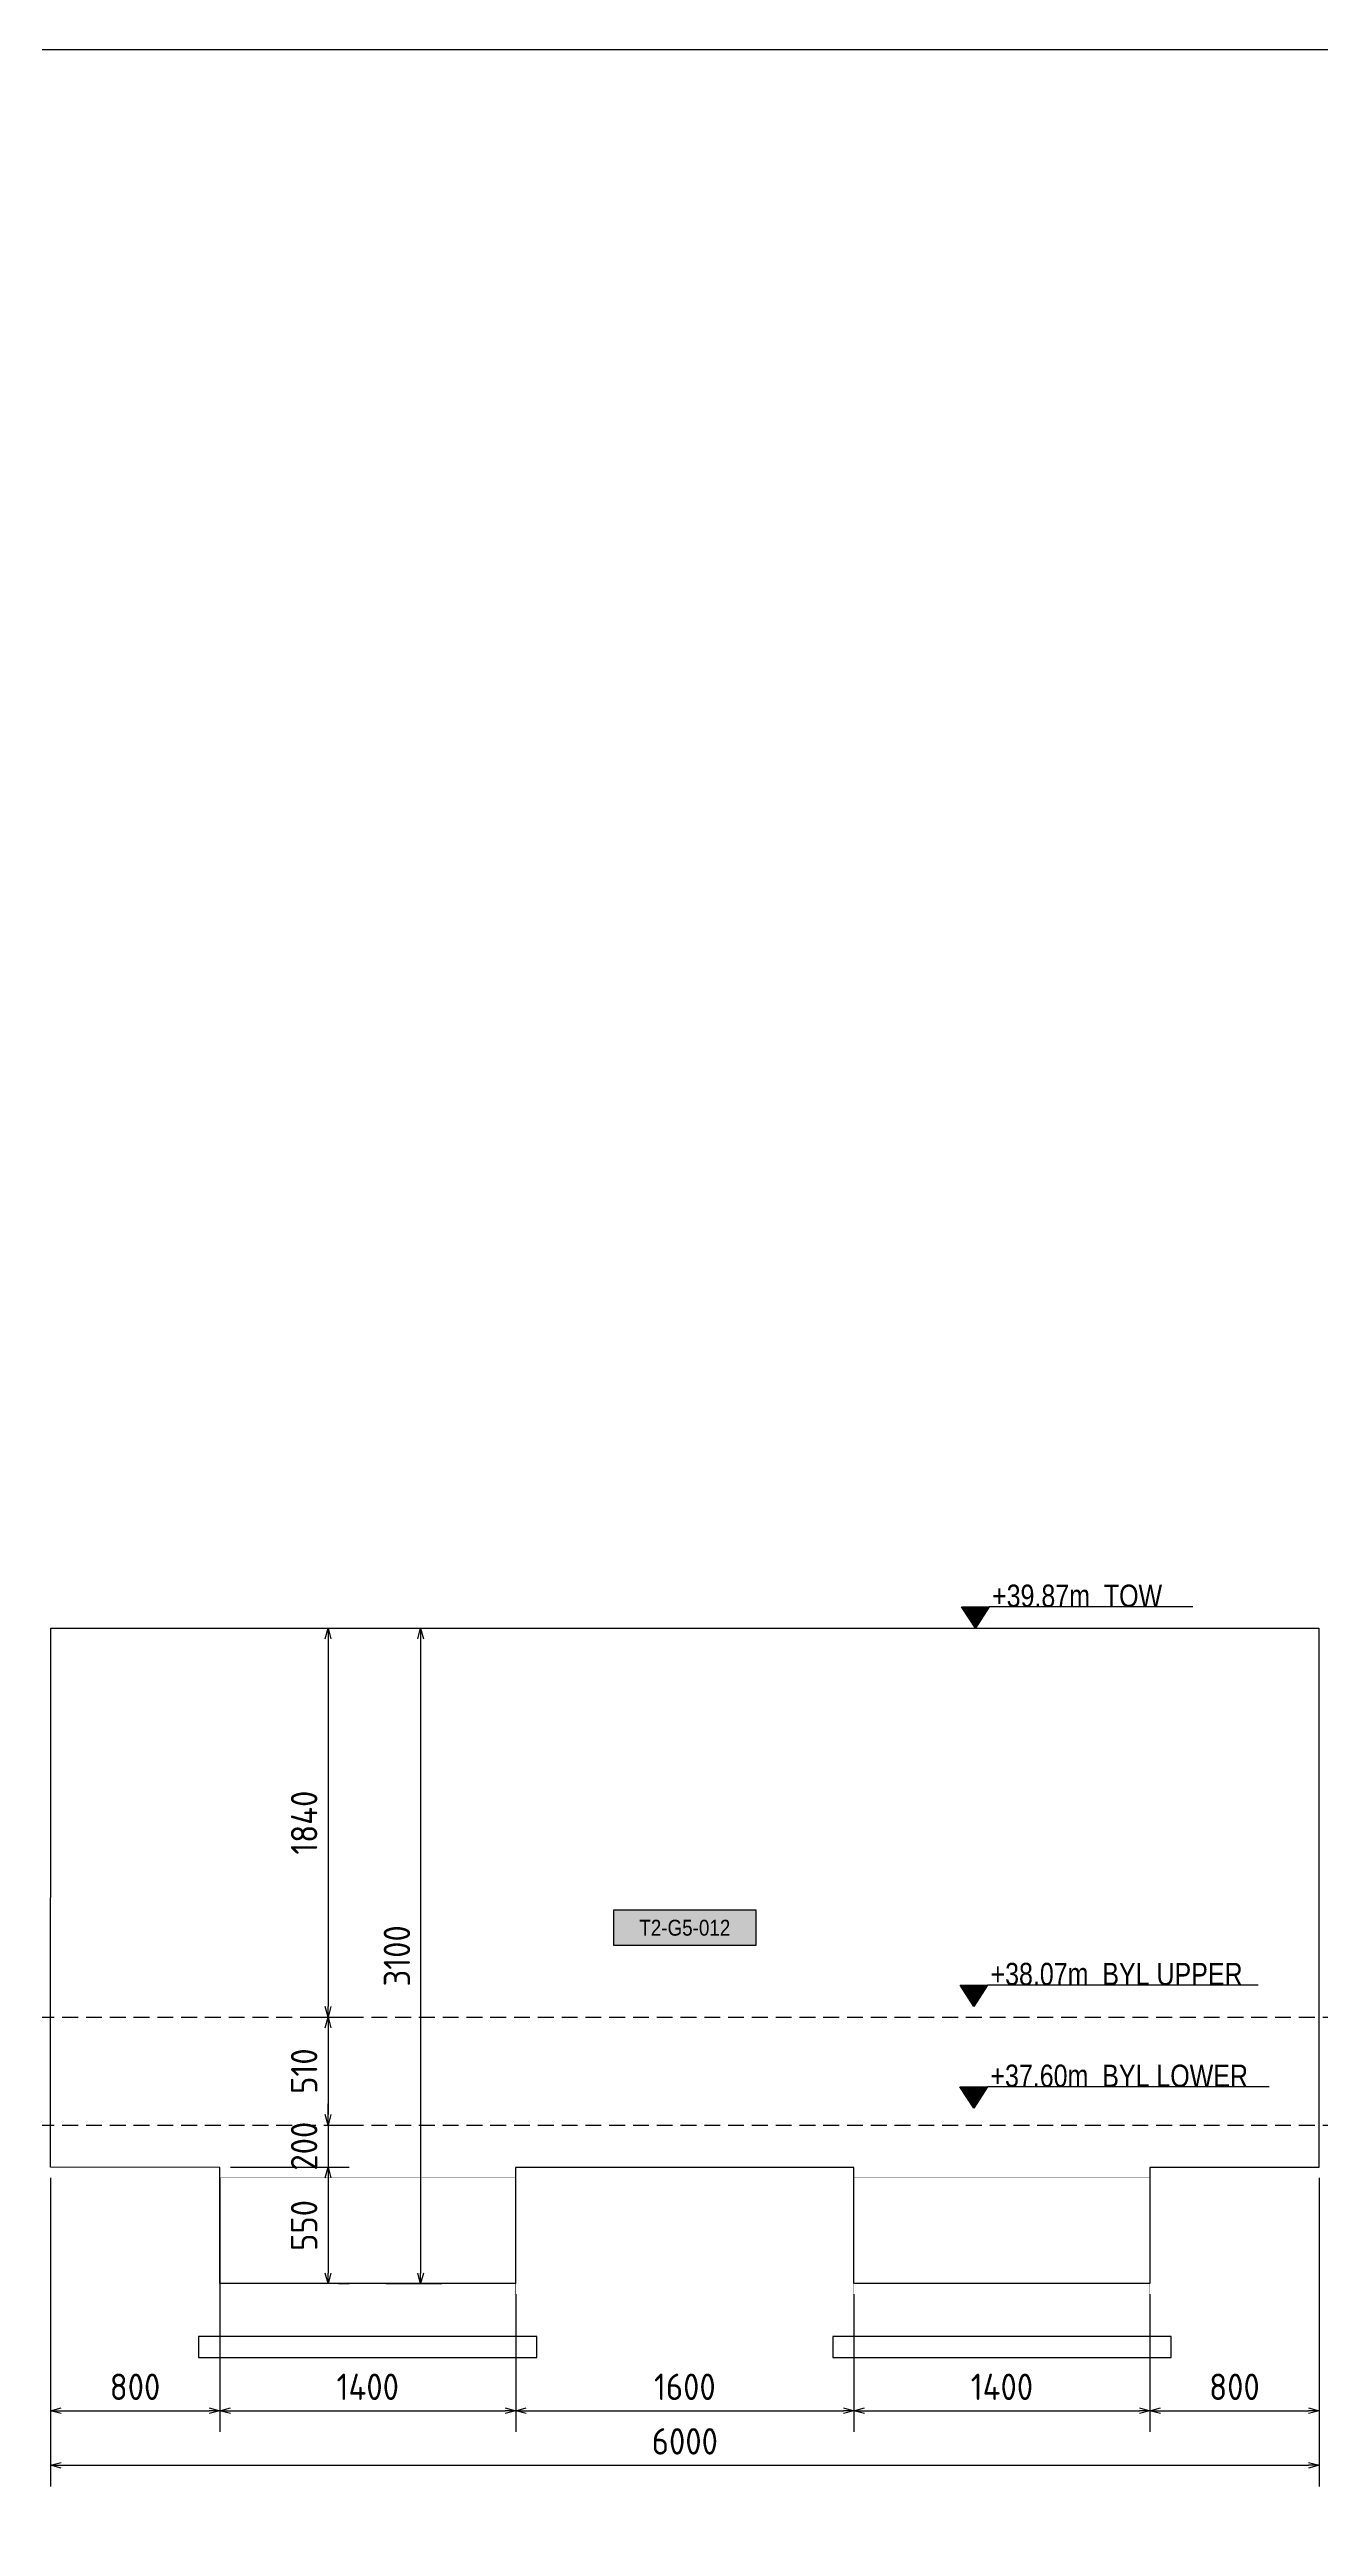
# Model space of a CAD drawing. Header units: centimetres. Extents: x -6122352 to 4157695, y -1694241 to 1947892.
# Drawn here: x 3390047 to 3396059, y 768058 to 779771 of the extents above; entities that cross this region are included whole.
import ezdxf
from ezdxf.enums import TextEntityAlignment as Align

# ---------------------------------------------------------------- set-up
doc = ezdxf.new("R2010")
doc.units = ezdxf.units.CM
doc.header["$MEASUREMENT"] = 0
doc.header["$PDMODE"] = 66
doc.header["$PDSIZE"] = 100
doc.linetypes.add('DASHED2', pattern=[0.375, 0.25, -0.125])
doc.linetypes.add('HIDDEN', pattern=[0.375, 0.25, -0.125])
for name, color, linetype in [('00-MI-DIM', 7, 'Continuous'), ('@MI-TYPE-02', 6, 'Continuous'), ('JML-Dimension', 1, 'Continuous'), ('PANEL-TAGS', 7, 'Continuous'), ('SECTION', 130, 'Continuous')]:
    doc.layers.add(name, color=color, linetype=linetype)
doc.styles.add('PANELTAG_STYLE', font='arial.ttf')
doc.styles.add('Schueco-BEMSTIL', font='isocpeur.ttf', dxfattribs={"width": 0.9})
doc.styles.add('txt-Pisa-std', font='arial.ttf', dxfattribs={"width": 0.8})
doc.dimstyles.new('MI- JWC-TXT-2.5 MM', dxfattribs={"dimscale": 1.5, "dimtxt": 2.5, "dimasz": 1, "dimexe": 2, "dimexo": 1, "dimgap": 1, "dimtad": 1, "dimdec": 0, "dimdsep": 46, "dimtxsty": 'Schueco-BEMSTIL', "dimblk": 'OPEN30', "dimcen": 0, "dimdle": 2, "dimclrd": 140, "dimclre": 8, "dimclrt": 40, "dimadec": 0, "dimazin": 2, "dimtfac": 1, "dimtdec": 0, "dimtix": 1, "dimtmove": 2, "dimatfit": 3, "dimldrblk": 'OPEN', "dimfxl": 2, "dimlwd": -1, "dimlwe": -1, "dimarcsym": 0})

# ---------------------------------------------------------------- blocks, each defined once
blk = doc.blocks.new('*U1106')
at = {"layer": 'JML-Dimension'}
h = blk.add_hatch(color=10, dxfattribs=at)
h.dxf.hatch_style = 1
h.paths.add_polyline_path([(0, 0), (-1.54, 2.37), (1.54, 2.37)])
blk.add_line((24.31, 2.37), (1.54, 2.37), dxfattribs=at)
blk.add_lwpolyline([(0, 0), (-1.54, 2.37), (1.54, 2.37), (0, 0)], dxfattribs=at)
at = {"color": 5, "style": 'txt-Pisa-std', "width": 0.8}
blk.add_attdef('+0.0', text='', height=2.5, dxfattribs=at).set_placement((1.87, 2.37), align=Align.BOTTOM_LEFT)
blk = doc.blocks.new('*U1108')
at = {"layer": 'JML-Dimension'}
h = blk.add_hatch(color=10, dxfattribs=at)
h.dxf.hatch_style = 1
h.paths.add_polyline_path([(0, 0), (-1.54, 2.37), (1.54, 2.37)])
blk.add_line((31.81, 2.37), (1.54, 2.37), dxfattribs=at)
blk.add_lwpolyline([(0, 0), (-1.54, 2.37), (1.54, 2.37), (0, 0)], dxfattribs=at)
at = {"color": 5, "style": 'txt-Pisa-std', "width": 0.8}
blk.add_attdef('+0.0', text='', height=2.5, dxfattribs=at).set_placement((1.87, 2.37), align=Align.BOTTOM_LEFT)
blk = doc.blocks.new('*U1107')
at = {"layer": 'JML-Dimension'}
h = blk.add_hatch(color=10, dxfattribs=at)
h.dxf.hatch_style = 1
h.paths.add_polyline_path([(0, 0), (-1.54, 2.37), (1.54, 2.37)])
blk.add_line((33.03, 2.37), (1.54, 2.37), dxfattribs=at)
blk.add_lwpolyline([(0, 0), (-1.54, 2.37), (1.54, 2.37), (0, 0)], dxfattribs=at)
at = {"color": 5, "style": 'txt-Pisa-std', "width": 0.8}
blk.add_attdef('+0.0', text='', height=2.5, dxfattribs=at).set_placement((1.87, 2.37), align=Align.BOTTOM_LEFT)
blk = doc.blocks.new('_Open30')
at = {"color": 0, "linetype": 'ByBlock', "lineweight": -2}
for p, q in [((-1, 0.27), (0, 0)), ((0, 0), (-1, -0.27)), ((0, 0), (-1, 0))]:
    blk.add_line(p, q, dxfattribs=at)
blk = doc.blocks.new('*D1236')
at = {"layer": '00-MI-DIM', "color": 8, "transparency": 16777216}
for p, q in [((3391639, 772306), (3391902, 772306)), ((3391639, 769206), (3391902, 769206))]:
    blk.add_line(p, q, dxfattribs=at)
at = {"layer": '00-MI-DIM', "color": 140, "transparency": 16777216}
blk.add_line((3391802, 772256), (3391802, 769256), dxfattribs=at)
at = {"layer": 'Defpoints', "color": 0, "transparency": 16777216}
for p in [(3391589, 772306), (3391589, 769206), (3391802, 769206)]:
    blk.add_point(p, dxfattribs=at)
at = {"layer": '00-MI-DIM', "color": 140, "transparency": 16777216, "xscale": 50, "yscale": 50, "zscale": 50}
for p, rotation in [((3391802, 772306), 90), ((3391802, 769206), 270)]:
    blk.add_blockref('_Open30', p, dxfattribs=dict(at, rotation=rotation))
at = {"layer": '00-MI-DIM', "color": 40, "transparency": 16777216, "insert": (3391690, 770756), "char_height": 125, "attachment_point": 5, "rotation": 90, "style": 'Schueco-BEMSTIL'}
blk.add_mtext('3100', dxfattribs=at)
blk = doc.blocks.new('_Open')
at = {"color": 0, "linetype": 'ByBlock', "lineweight": -2}
for p, q in [((-1, 0.2), (0, 0)), ((-1, -0.2), (0, 0)), ((0, 0), (-1, 0))]:
    blk.add_line(p, q, dxfattribs=at)
blk = doc.blocks.new('*D1237')
at = {"layer": '00-MI-DIM', "color": 8, "transparency": 16777216}
for p, q in [((3391242, 772306), (3391464, 772306)), ((3391242, 770466), (3391464, 770466))]:
    blk.add_line(p, q, dxfattribs=at)
at = {"layer": '00-MI-DIM', "color": 140, "transparency": 16777216}
blk.add_line((3391364, 772256), (3391364, 770516), dxfattribs=at)
at = {"layer": 'Defpoints', "color": 0, "transparency": 16777216}
for p in [(3391192, 772306), (3391192, 770466), (3391364, 770466)]:
    blk.add_point(p, dxfattribs=at)
at = {"layer": '00-MI-DIM', "color": 140, "transparency": 16777216, "xscale": 50, "yscale": 50, "zscale": 50}
for p, rotation in [((3391364, 772306), 90), ((3391364, 770466), 270)]:
    blk.add_blockref('_Open30', p, dxfattribs=dict(at, rotation=rotation))
at = {"layer": '00-MI-DIM', "color": 40, "transparency": 16777216, "insert": (3391251, 771386), "char_height": 125, "attachment_point": 5, "rotation": 90, "style": 'Schueco-BEMSTIL'}
blk.add_mtext('1840', dxfattribs=at)
blk = doc.blocks.new('*D1238')
at = {"layer": '00-MI-DIM', "color": 8, "transparency": 16777216}
for p, q in [((3391242, 770466), (3391464, 770466)), ((3391414, 769956), (3391464, 769956))]:
    blk.add_line(p, q, dxfattribs=at)
at = {"layer": '00-MI-DIM', "color": 140, "transparency": 16777216}
blk.add_line((3391364, 770416), (3391364, 770006), dxfattribs=at)
at = {"layer": 'Defpoints', "color": 0, "transparency": 16777216}
for p in [(3391192, 770466), (3391364, 769956), (3391364, 769956)]:
    blk.add_point(p, dxfattribs=at)
at = {"layer": '00-MI-DIM', "color": 140, "transparency": 16777216, "xscale": 50, "yscale": 50, "zscale": 50}
for p, rotation in [((3391364, 770466), 90), ((3391364, 769956), 270)]:
    blk.add_blockref('_Open30', p, dxfattribs=dict(at, rotation=rotation))
at = {"layer": '00-MI-DIM', "color": 40, "transparency": 16777216, "insert": (3391251, 770211), "char_height": 125, "attachment_point": 5, "rotation": 90, "style": 'Schueco-BEMSTIL'}
blk.add_mtext('510', dxfattribs=at)
blk = doc.blocks.new('*D1239')
at = {"layer": '00-MI-DIM', "color": 140, "transparency": 16777216}
for p, q in [((3391364, 770006), (3391364, 770056)), ((3391364, 769956), (3391364, 769756)), ((3391364, 769706), (3391364, 769656))]:
    blk.add_line(p, q, dxfattribs=at)
at = {"layer": '00-MI-DIM', "color": 8, "transparency": 16777216}
for p, q in [((3391414, 769956), (3391464, 769956)), ((3390902, 769756), (3391464, 769756))]:
    blk.add_line(p, q, dxfattribs=at)
at = {"layer": 'Defpoints', "color": 0, "transparency": 16777216}
for p in [(3391364, 769956), (3390852, 769756), (3391364, 769756)]:
    blk.add_point(p, dxfattribs=at)
at = {"layer": '00-MI-DIM', "color": 140, "transparency": 16777216, "xscale": 50, "yscale": 50, "zscale": 50}
for p, rotation in [((3391364, 769956), 270), ((3391364, 769756), 90)]:
    blk.add_blockref('_Open30', p, dxfattribs=dict(at, rotation=rotation))
at = {"layer": '00-MI-DIM', "color": 40, "transparency": 16777216, "insert": (3391251, 769856), "char_height": 125, "attachment_point": 5, "rotation": 90, "style": 'Schueco-BEMSTIL'}
blk.add_mtext('200', dxfattribs=at)
blk = doc.blocks.new('*D1240')
at = {"layer": '00-MI-DIM', "color": 8, "transparency": 16777216}
for p, q in [((3390902, 769756), (3391464, 769756)), ((3391414, 769206), (3391464, 769206))]:
    blk.add_line(p, q, dxfattribs=at)
at = {"layer": '00-MI-DIM', "color": 140, "transparency": 16777216}
blk.add_line((3391364, 769706), (3391364, 769256), dxfattribs=at)
at = {"layer": 'Defpoints', "color": 0, "transparency": 16777216}
for p in [(3390852, 769756), (3391364, 769206), (3391364, 769206)]:
    blk.add_point(p, dxfattribs=at)
at = {"layer": '00-MI-DIM', "color": 140, "transparency": 16777216, "xscale": 50, "yscale": 50, "zscale": 50}
for p, rotation in [((3391364, 769756), 90), ((3391364, 769206), 270)]:
    blk.add_blockref('_Open30', p, dxfattribs=dict(at, rotation=rotation))
at = {"layer": '00-MI-DIM', "color": 40, "transparency": 16777216, "insert": (3391251, 769481), "char_height": 125, "attachment_point": 5, "rotation": 90, "style": 'Schueco-BEMSTIL'}
blk.add_mtext('550', dxfattribs=at)
blk = doc.blocks.new('*D1241')
at = {"layer": '00-MI-DIM', "color": 8, "transparency": 16777216}
for p, q in [((3390051, 769706), (3390051, 768505)), ((3390852, 769706), (3390852, 768505))]:
    blk.add_line(p, q, dxfattribs=at)
at = {"layer": '00-MI-DIM', "color": 140, "transparency": 16777216}
blk.add_line((3390101, 768605), (3390802, 768605), dxfattribs=at)
at = {"layer": 'Defpoints', "color": 0, "transparency": 16777216}
for p in [(3390051, 769756), (3390852, 769756), (3390852, 768605)]:
    blk.add_point(p, dxfattribs=at)
at = {"layer": '00-MI-DIM', "color": 140, "transparency": 16777216, "xscale": 50, "yscale": 50, "zscale": 50, "rotation": 180}
blk.add_blockref('_Open30', (3390051, 768605), dxfattribs=at)
at = {"layer": '00-MI-DIM', "color": 140, "transparency": 16777216, "xscale": 50, "yscale": 50, "zscale": 50}
blk.add_blockref('_Open30', (3390852, 768605), dxfattribs=at)
at = {"layer": '00-MI-DIM', "color": 40, "transparency": 16777216, "insert": (3390451, 768718), "char_height": 125, "attachment_point": 5, "style": 'Schueco-BEMSTIL'}
blk.add_mtext('800', dxfattribs=at)
blk = doc.blocks.new('*D1242')
at = {"layer": '00-MI-DIM', "color": 8, "transparency": 16777216}
for p, q in [((3390852, 769706), (3390852, 768505)), ((3392252, 769156), (3392252, 768505))]:
    blk.add_line(p, q, dxfattribs=at)
at = {"layer": '00-MI-DIM', "color": 140, "transparency": 16777216}
blk.add_line((3390902, 768605), (3392202, 768605), dxfattribs=at)
at = {"layer": 'Defpoints', "color": 0, "transparency": 16777216}
for p in [(3390852, 769756), (3392252, 769206), (3392252, 768605)]:
    blk.add_point(p, dxfattribs=at)
at = {"layer": '00-MI-DIM', "color": 140, "transparency": 16777216, "xscale": 50, "yscale": 50, "zscale": 50, "rotation": 180}
blk.add_blockref('_Open30', (3390852, 768605), dxfattribs=at)
at = {"layer": '00-MI-DIM', "color": 140, "transparency": 16777216, "xscale": 50, "yscale": 50, "zscale": 50}
blk.add_blockref('_Open30', (3392252, 768605), dxfattribs=at)
at = {"layer": '00-MI-DIM', "color": 40, "transparency": 16777216, "insert": (3391552, 768718), "char_height": 125, "attachment_point": 5, "style": 'Schueco-BEMSTIL'}
blk.add_mtext('1400', dxfattribs=at)
blk = doc.blocks.new('*D1243')
at = {"layer": '00-MI-DIM', "color": 8, "transparency": 16777216}
for p, q in [((3392252, 769156), (3392252, 768505)), ((3393852, 769156), (3393852, 768505))]:
    blk.add_line(p, q, dxfattribs=at)
at = {"layer": '00-MI-DIM', "color": 140, "transparency": 16777216}
blk.add_line((3392302, 768605), (3393802, 768605), dxfattribs=at)
at = {"layer": 'Defpoints', "color": 0, "transparency": 16777216}
for p in [(3392252, 769206), (3393852, 769206), (3393852, 768605)]:
    blk.add_point(p, dxfattribs=at)
at = {"layer": '00-MI-DIM', "color": 140, "transparency": 16777216, "xscale": 50, "yscale": 50, "zscale": 50, "rotation": 180}
blk.add_blockref('_Open30', (3392252, 768605), dxfattribs=at)
at = {"layer": '00-MI-DIM', "color": 140, "transparency": 16777216, "xscale": 50, "yscale": 50, "zscale": 50}
blk.add_blockref('_Open30', (3393852, 768605), dxfattribs=at)
at = {"layer": '00-MI-DIM', "color": 40, "transparency": 16777216, "insert": (3393052, 768718), "char_height": 125, "attachment_point": 5, "style": 'Schueco-BEMSTIL'}
blk.add_mtext('1600', dxfattribs=at)
blk = doc.blocks.new('*D1244')
at = {"layer": '00-MI-DIM', "color": 8, "transparency": 16777216}
for p, q in [((3393852, 769156), (3393852, 768505)), ((3395252, 769156), (3395252, 768505))]:
    blk.add_line(p, q, dxfattribs=at)
at = {"layer": '00-MI-DIM', "color": 140, "transparency": 16777216}
blk.add_line((3393902, 768605), (3395202, 768605), dxfattribs=at)
at = {"layer": 'Defpoints', "color": 0, "transparency": 16777216}
for p in [(3393852, 769206), (3395252, 769206), (3395252, 768605)]:
    blk.add_point(p, dxfattribs=at)
at = {"layer": '00-MI-DIM', "color": 140, "transparency": 16777216, "xscale": 50, "yscale": 50, "zscale": 50, "rotation": 180}
blk.add_blockref('_Open30', (3393852, 768605), dxfattribs=at)
at = {"layer": '00-MI-DIM', "color": 140, "transparency": 16777216, "xscale": 50, "yscale": 50, "zscale": 50}
blk.add_blockref('_Open30', (3395252, 768605), dxfattribs=at)
at = {"layer": '00-MI-DIM', "color": 40, "transparency": 16777216, "insert": (3394552, 768718), "char_height": 125, "attachment_point": 5, "style": 'Schueco-BEMSTIL'}
blk.add_mtext('1400', dxfattribs=at)
blk = doc.blocks.new('*D1245')
at = {"layer": '00-MI-DIM', "color": 8, "transparency": 16777216}
for p, q in [((3396052, 769706), (3396052, 768505)), ((3395252, 769156), (3395252, 768505))]:
    blk.add_line(p, q, dxfattribs=at)
at = {"layer": '00-MI-DIM', "color": 140, "transparency": 16777216}
blk.add_line((3395302, 768605), (3396002, 768605), dxfattribs=at)
at = {"layer": 'Defpoints', "color": 0, "transparency": 16777216}
for p in [(3396052, 769756), (3395252, 769206), (3396052, 768605)]:
    blk.add_point(p, dxfattribs=at)
at = {"layer": '00-MI-DIM', "color": 140, "transparency": 16777216, "xscale": 50, "yscale": 50, "zscale": 50, "rotation": 180}
blk.add_blockref('_Open30', (3395252, 768605), dxfattribs=at)
at = {"layer": '00-MI-DIM', "color": 140, "transparency": 16777216, "xscale": 50, "yscale": 50, "zscale": 50}
blk.add_blockref('_Open30', (3396052, 768605), dxfattribs=at)
at = {"layer": '00-MI-DIM', "color": 40, "transparency": 16777216, "insert": (3395652, 768718), "char_height": 125, "attachment_point": 5, "style": 'Schueco-BEMSTIL'}
blk.add_mtext('800', dxfattribs=at)
blk = doc.blocks.new('*D1246')
at = {"layer": '00-MI-DIM', "color": 8, "transparency": 16777216}
for p, q in [((3390051, 769706), (3390051, 768247)), ((3396052, 769706), (3396052, 768247))]:
    blk.add_line(p, q, dxfattribs=at)
at = {"layer": '00-MI-DIM', "color": 140, "transparency": 16777216}
blk.add_line((3390101, 768347), (3396002, 768347), dxfattribs=at)
at = {"layer": 'Defpoints', "color": 0, "transparency": 16777216}
for p in [(3390051, 769756), (3396052, 769756), (3396052, 768347)]:
    blk.add_point(p, dxfattribs=at)
at = {"layer": '00-MI-DIM', "color": 140, "transparency": 16777216, "xscale": 50, "yscale": 50, "zscale": 50, "rotation": 180}
blk.add_blockref('_Open30', (3390051, 768347), dxfattribs=at)
at = {"layer": '00-MI-DIM', "color": 140, "transparency": 16777216, "xscale": 50, "yscale": 50, "zscale": 50}
blk.add_blockref('_Open30', (3396052, 768347), dxfattribs=at)
at = {"layer": '00-MI-DIM', "color": 40, "transparency": 16777216, "insert": (3393052, 768460), "char_height": 125, "attachment_point": 5, "style": 'Schueco-BEMSTIL'}
blk.add_mtext('6000', dxfattribs=at)
blk = doc.blocks.new('PANELTAG')
at = {"layer": 'PANEL-TAGS', "color": 1}
blk.add_lwpolyline([(-13.5, -3.3), (13.5, -3.3), (13.5, 3.3), (-13.5, 3.3)], close=True, dxfattribs=at)
at = {"layer": 'PANEL-TAGS', "color": 40, "true_color": 0xffd700}
blk.add_solid([(-13.5, -3.3), (13.5, -3.3), (-13.5, 3.3), (13.5, 3.3)], dxfattribs=at)
at = {"layer": 'PANEL-TAGS', "color": 5, "style": 'PANELTAG_STYLE', "width": 0.85}
blk.add_attdef('TAGNO', text='', height=3, dxfattribs=at).set_placement((0, 0), align=Align.MIDDLE)
blk = doc.blocks.new('T2-ELE FT')
at = {"color": 12, "linetype": 'HIDDEN', "ltscale": 5, "const_width": 2}
blk.add_lwpolyline([(30306558, 1676366), (30306558, 1676866), (30307958, 1676866), (30307958, 1676366)], dxfattribs=at)
at = {"color": 12, "ltscale": 20, "const_width": 2}
blk.add_lwpolyline([(30306558, 1676366), (30307958, 1676366), (30307958, 1676116), (30306558, 1676116)], close=True, dxfattribs=at)
at = {"color": 8, "ltscale": 20}
blk.add_lwpolyline([(30306458, 1676116), (30308058, 1676116), (30308058, 1676016), (30306458, 1676016)], close=True, dxfattribs=at)

msp = doc.modelspace()

# ---------------------------------------------------------------- linework, layer by layer
at = {"layer": '00-MI-DIM', "color": 6}
msp.add_lwpolyline([(3287503.15085, 779771.48504), (3558622.67476, 779771.48504), (3558622.67476, 760800.78134), (3287503.15085, 760800.78134)], close=True, dxfattribs=at)
at = {"layer": '@MI-TYPE-02', "color": 30}
msp.add_lwpolyline([(3390051.98591, 772305.93232), (3396051.7694, 772305.88762), (3396051.7694, 769755.94242), (3395251.80692, 769755.94242), (3395251.80692, 769205.94242), (3393851.80692, 769205.94242), (3393851.80692, 769755.94242), (3392251.5194, 769755.94242), (3392251.5194, 769205.94242), (3390851.5194, 769205.94242), (3390851.5194, 769755.94242), (3390051.27343, 769755.98712), (3390051.98591, 772305.93232)], dxfattribs=at)
at = {"layer": '@MI-TYPE-02', "color": 160, "linetype": 'DASHED2', "ltscale": 300}
for points in [[(3384031.7694, 770465.70886), (3426205.7694, 770465.70886)], [(3384031.7694, 769955.70886), (3426205.7694, 769955.70886)]]:
    msp.add_lwpolyline(points, dxfattribs=at)

# ---------------------------------------------------------------- block references
at = {"color": 2, "xscale": -1}
for p in [(33698809.68096, -907159.93134), (33701809.96848, -907159.97604)]:
    msp.add_blockref('T2-ELE FT', p, dxfattribs=at)
at = {"layer": 'PANEL-TAGS', "color": 30}
ref = msp.add_blockref('PANELTAG', (3393051.87766, 770889.16147), dxfattribs=dict(at, xscale=25, yscale=25, zscale=25))
ref.add_attrib('TAGNO', 'T2-G5-012', dxfattribs={"color": 5, "height": 75, "style": 'PANELTAG_STYLE', "width": 0.85}).set_placement((3393051.87766, 770889.16147), align=Align.MIDDLE_CENTER)
at = {"layer": 'SECTION', "color": 6}
ref = msp.add_blockref('*U1106', (3394426.24655, 772305.75352), dxfattribs=dict(at, xscale=42.30147098076819, yscale=42.30147098076819, zscale=42.30147098076819))
ref.add_attrib('+0.0', '+39.87m  TOW', (3394505.37519, 772406.01058), dxfattribs={"layer": 'JML-Dimension', "color": 5, "height": 105.7536775, "style": 'txt-Pisa-std', "width": 0.8})
ref = msp.add_blockref('*U1108', (3394418.95306, 770516.95465), dxfattribs=dict(at, xscale=42.30147098076819, yscale=42.30147098076819, zscale=42.30147098076819))
ref.add_attrib('+0.0', '+38.07m  BYL UPPER', (3394498.0817, 770617.21172), dxfattribs={"layer": 'JML-Dimension', "color": 5, "height": 105.7536775, "style": 'txt-Pisa-std', "width": 0.8})
ref = msp.add_blockref('*U1107', (3394418.41305, 770035.75356), dxfattribs=dict(at, xscale=42.30147098076819, yscale=42.30147098076819, zscale=42.30147098076819))
ref.add_attrib('+0.0', '+37.60m  BYL LOWER', (3394497.5417, 770136.01063), dxfattribs={"layer": 'JML-Dimension', "color": 5, "height": 105.7536775, "style": 'txt-Pisa-std', "width": 0.8})

# ---------------------------------------------------------------- dimensions: what is measured, and where the dimension line sits
at = {"layer": '00-MI-DIM', "color": 30}
for base, p1, p2, picture, middle in [((3391363.69275, 770465.75356), (3391191.94057, 772305.92382), (3391191.94057, 770465.75356), '*D1237', (3391251.19275, 771385.83869)), ((3391802.29378, 769205.94242), (3391588.74003, 772305.92087), (3391588.74003, 769205.94242), '*D1236', (3391689.79378, 770755.93164)), ((3391363.69275, 769955.75356), (3391191.94057, 770465.75356), (3391363.69275, 769955.75356), '*D1238', (3391251.19275, 770210.75356)), ((3391363.69275, 769755.94242), (3391363.69275, 769955.75356), (3390851.5194, 769755.94242), '*D1239', (3391251.19275, 769855.84799)), ((3391363.69275, 769205.94242), (3390851.5194, 769755.94242), (3391363.69275, 769205.94242), '*D1240', (3391251.19275, 769480.94242))]:
    dim = msp.add_linear_dim(base=base, p1=p1, p2=p2, angle=90, dimstyle='MI- JWC-TXT-2.5 MM', dxfattribs=at)
    dim.commit()
    dim.dimension.update_dxf_attribs({"geometry": picture, "text_midpoint": middle})
for base, p1, p2, picture, middle in [((3390851.5194, 768605.30724), (3390051.27343, 769755.98712), (3390851.5194, 769755.94242), '*D1241', (3390451.39641, 768717.80724)), ((3396051.7694, 768347.327), (3390051.27343, 769755.98712), (3396051.7694, 769755.94242), '*D1246', (3393051.52141, 768459.827)), ((3392251.5194, 768605.30724), (3390851.5194, 769755.94242), (3392251.5194, 769205.94242), '*D1242', (3391551.5194, 768717.80724)), ((3396051.7694, 768605.30724), (3395251.80692, 769205.94242), (3396051.7694, 769755.94242), '*D1245', (3395651.78816, 768717.80724)), ((3393851.80692, 768605.30724), (3392251.5194, 769205.94242), (3393851.80692, 769205.94242), '*D1243', (3393051.66316, 768717.80724)), ((3395251.80692, 768605.30724), (3393851.80692, 769205.94242), (3395251.80692, 769205.94242), '*D1244', (3394551.80692, 768717.80724))]:
    dim = msp.add_linear_dim(base=base, p1=p1, p2=p2, dimstyle='MI- JWC-TXT-2.5 MM', dxfattribs=at)
    dim.commit()
    dim.dimension.update_dxf_attribs({"geometry": picture, "text_midpoint": middle})

doc.saveas('drawing.dxf')
